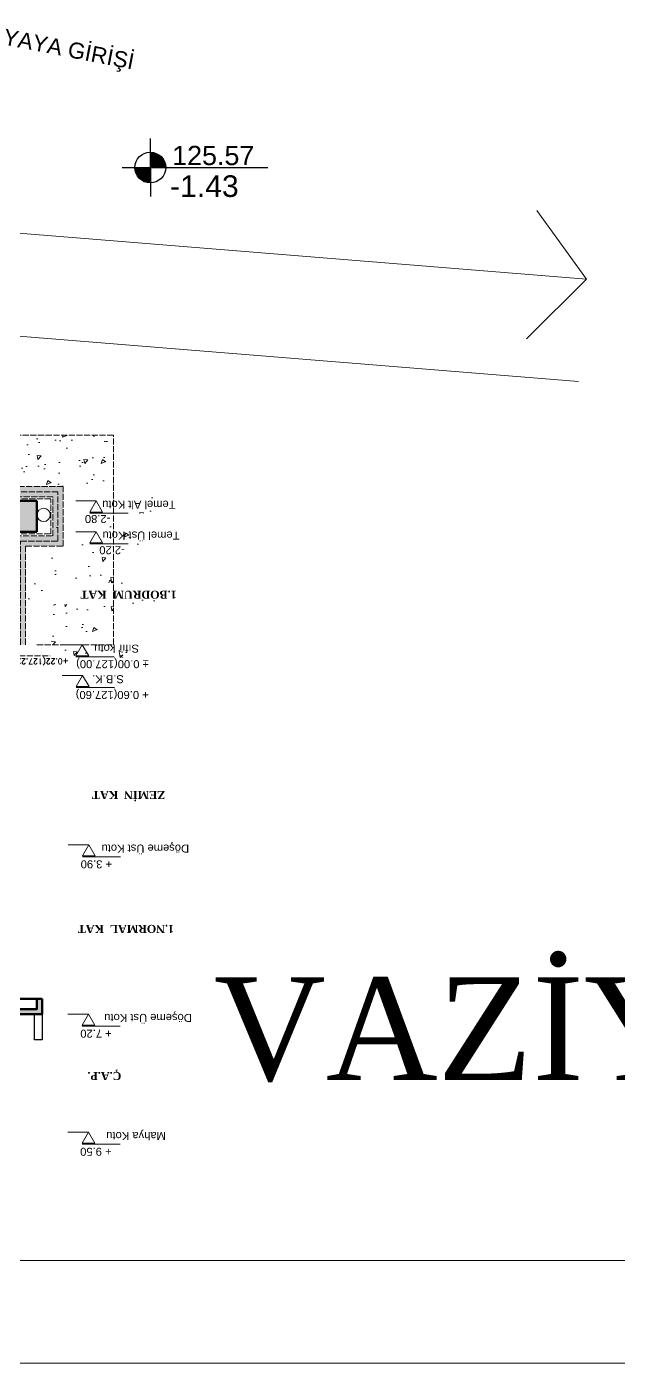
# Model space of a CAD drawing. Header units: millimetres. Extents: x 14753 to 45183, y 5640 to 19518.
# Drawn here: x 16993 to 17281, y 15623 to 16274 of the extents above; entities that cross this region are included whole.
import ezdxf

# ---------------------------------------------------------------- set-up
doc = ezdxf.new("R2010")
doc.units = ezdxf.units.MM
doc.linetypes.add('ACAD_ISO02W100', pattern=[15, 12, -3])
doc.linetypes.add('DUZ', pattern=[0])
for name, color, linetype, lineweight in [('A Antet', 35, 'Continuous', 18), ('CERCEVE', 66, 'Continuous', 0), ('DETAY', 171, 'Continuous', 0), ('DUVAR_0.30_gkhn', 7, 'DUZ', 30), ('k ic olcu', 254, 'Continuous', 18), ('k kot', 31, 'Continuous', 20), ('k tarama', 252, 'Continuous', 9), ('kesiklii çizgi', 244, 'ACAD_ISO02W100', 5), ('Kolon', 30, 'Continuous', 50), ('NKOT', 1, 'Continuous', 0), ('YAZI', 1, 'Continuous', 0), ('YAZI_PARSEL_NO', 13, 'Continuous', 0)]:
    doc.layers.add(name, color=color, linetype=linetype, lineweight=lineweight)
doc.layers.add('KADAS', color=1, linetype='Continuous')
doc.styles.add('OLCU', font='romans.shx')
doc.styles.get("Standard").update_dxf_attribs({"font": 'arial.ttf'})

# ---------------------------------------------------------------- blocks, each defined once
blk = doc.blocks.new('GHFJ')
at = {"layer": 'KADAS', "ltscale": 50}
h = blk.add_hatch(color=6, dxfattribs=at)
h.dxf.hatch_style = 1
h.paths.add_polyline_path([(253583.5, 29982), (253613.5, 29982, 0.414936), (253583.5, 30012.1)])
h = blk.add_hatch(color=6, dxfattribs=at)
h.dxf.hatch_style = 1
h.paths.add_polyline_path([(253553.5, 29982.1, 0.414001), (253583.5, 29952.1), (253583.5, 29982)])
at = {"layer": 'KADAS', "color": 6, "ltscale": 50}
for p, q in [((253583.5, 30038.4), (253583.5, 29925.8)), ((253528.5, 29982.1), (253813, 29981.8))]:
    blk.add_line(p, q, dxfattribs=at)
blk.add_circle((253583.5, 29982.1), 30, dxfattribs=at)
blk = doc.blocks.new('kot1')
for p, q in [((578788.5, 90039.1), (578863, 90039.1)), ((578801, 90015.5), (578761, 90015.5))]:
    blk.add_line(p, q)
blk.add_lwpolyline([(578813.5, 90037.1), (578788.5, 90037.1), (578801, 90015.5)], close=True)
blk = doc.blocks.new('H')
at = {"layer": 'YAZI', "xscale": -1}
for p in [(971405.6, 4462718.1), (971405.6, 4462488.2), (971404.9, 4462158.2), (971417, 4461828.2), (971417.6, 4461768.2), (971390.5, 4461548.2), (971390.5, 4461488.2)]:
    blk.add_blockref('kot1', p, dxfattribs=at)
at = {"layer": 'YAZI'}
for s, p in [('+ 9.50', (392559.6, 4552764, 574.2)), ('Mahya Kotu', (392453.7, 4552733.3, 574.2)), ('+ 7.20', (392559.3, 4552533.9, 574.2)), ('Döşeme Üst Kotu', (392403.1, 4552503.2, 574.2)), ('+ 3.90', (392558.6, 4552203.9, 574.2)), ('Döşeme Üst Kotu', (392408.4, 4552173.2, 574.2)), ('+ 0.60(127.60)', (392487.1, 4551873.9, 574.2)), ('S.B.K.', (392535.7, 4551843.2, 574.2)), ('± 0.00(127.00)', (392487.1, 4551813.9, 574.2)), ('Sıfır kotu', (392506.1, 4551783.6, 574.2)), ('-2.20', (392533.8, 4551591.9, 574.2)), ('Temel Üst Kotu', (392427.2, 4551563.2, 574.2)), ('-2.80', (392561.9, 4551531, 459.4)), ('Temel Alt Kotu', (392434.9, 4551503.3, 459.4))]:
    blk.add_text(s, height=15.6, dxfattribs=at).set_placement(p)
at = {"layer": 'YAZI', "char_height": 15.6, "width": 230.85, "attachment_point": 2}
for s, insert in [('{\\fTimes New Roman|b1|i0|c162|p18;Ç.A.P.}', (392573.5, 4552632.1, 0)), ('{\\fTimes New Roman|b1|i0|c162|p18;1.NORMAL  KAT}', (392531.7, 4552345.4, 0)), ('{\\fTimes New Roman|b1|i0|c162|p18;ZEMİN  KAT}', (392526.5, 4552084.3, 0)), ('{\\fTimes New Roman|b1|i0|c162|p18;1.BODRUM  KAT}', (392526.5, 4551694.2, 0))]:
    blk.add_mtext(s, dxfattribs=dict(at, insert=insert))
blk = doc.blocks.new('a blok b-b kesit')
at = {"layer": 'k tarama'}
h = blk.add_hatch(dxfattribs=at)
h.set_pattern_fill('JIS_STN_2.5', color=256, scale=1.5)
h.paths.add_polyline_path([(391474, 4552492.9), (391544, 4552492.9), (391544, 4552472.9), (391559, 4552472.9), (391559, 4552492.9), (391629, 4552492.9), (391629, 4552472.9), (391644, 4552472.9), (391644, 4552492.9), (391714, 4552492.9), (391714, 4552472.9), (391729, 4552472.9), (391729, 4552492.9), (391799, 4552492.9), (391799, 4552472.9), (391814, 4552472.9), (391814, 4552492.9), (391884, 4552492.9), (391884, 4552472.9), (391899, 4552472.9), (391899, 4552492.9), (391969, 4552492.9), (391969, 4552472.9), (391984, 4552472.9), (391984, 4552492.9), (392054, 4552492.9), (392054, 4552472.9), (392069, 4552472.9), (392069, 4552492.9), (392139, 4552492.9), (392139, 4552472.9), (392150, 4552472.9), (392150, 4552502.9), (390954, 4552502.9), (390954, 4552472.9), (390964, 4552472.9), (390964, 4552492.9), (391034, 4552492.9), (391034, 4552472.9), (391049, 4552472.9), (391049, 4552492.9), (391119, 4552492.9), (391119, 4552472.9), (391134, 4552472.9), (391134, 4552492.9), (391204, 4552492.9), (391204, 4552472.9), (391219, 4552472.9), (391219, 4552492.9), (391289, 4552492.9), (391289, 4552472.9), (391304, 4552472.9), (391304, 4552492.9), (391374, 4552492.9), (391374, 4552472.9), (391389, 4552472.9), (391389, 4552492.9), (391459, 4552492.9), (391459, 4552472.9), (391474, 4552472.9)])
h.paths.add_polyline_path([(391474, 4552162.9), (391544, 4552162.9), (391544, 4552142.9), (391559, 4552142.9), (391559, 4552162.9), (391629, 4552162.9), (391629, 4552142.9), (391644, 4552142.9), (391644, 4552162.9), (391714, 4552162.9), (391714, 4552142.9), (391729, 4552142.9), (391729, 4552162.9), (391799, 4552162.9), (391799, 4552142.9), (391814, 4552142.9), (391814, 4552162.9), (391884, 4552162.9), (391884, 4552142.9), (391899, 4552142.9), (391899, 4552162.9), (391969, 4552162.9), (391969, 4552142.9), (391984, 4552142.9), (391984, 4552162.9), (392054, 4552162.9), (392054, 4552142.9), (392090, 4552142.9), (392090, 4552172.9), (391014, 4552172.9), (391014, 4552142.9), (391049, 4552142.9), (391049, 4552162.9), (391119, 4552162.9), (391119, 4552142.9), (391134, 4552142.9), (391134, 4552162.9), (391204, 4552162.9), (391204, 4552142.9), (391219, 4552142.9), (391219, 4552162.9), (391289, 4552162.9), (391289, 4552142.9), (391304, 4552142.9), (391304, 4552162.9), (391374, 4552162.9), (391374, 4552142.9), (391389, 4552142.9), (391389, 4552162.9), (391459, 4552162.9), (391459, 4552142.9), (391474, 4552142.9)])
h.paths.add_polyline_path([(391474, 4551832.9), (391544, 4551832.9), (391544, 4551812.9), (391559, 4551812.9), (391559, 4551832.9), (391629, 4551832.9), (391629, 4551812.9), (391644, 4551812.9), (391644, 4551832.9), (391714, 4551832.9), (391714, 4551812.9), (391729, 4551812.9), (391729, 4551832.9), (391799, 4551832.9), (391799, 4551812.9), (391814, 4551812.9), (391814, 4551832.9), (391884, 4551832.9), (391884, 4551812.9), (391899, 4551812.9), (391899, 4551832.9), (391969, 4551832.9), (391969, 4551812.9), (391984, 4551812.9), (391984, 4551832.9), (392054, 4551832.9), (392054, 4551812.9), (392065, 4551812.9), (392065, 4551562.9), (392090, 4551562.9), (392090, 4551842.9), (391014, 4551842.9), (391014, 4551562.9), (391039, 4551562.9), (391039, 4551812.9), (391049, 4551812.9), (391049, 4551832.9), (391119, 4551832.9), (391119, 4551812.9), (391134, 4551812.9), (391134, 4551832.9), (391204, 4551832.9), (391204, 4551812.9), (391219, 4551812.9), (391219, 4551832.9), (391289, 4551832.9), (391289, 4551812.9), (391304, 4551812.9), (391304, 4551832.9), (391374, 4551832.9), (391374, 4551812.9), (391389, 4551812.9), (391389, 4551832.9), (391459, 4551832.9), (391459, 4551812.9), (391474, 4551812.9)])
h.paths.add_polyline_path([(392140, 4551502.9), (392140, 4551562.9), (390964, 4551562.9), (390964, 4551502.9)])
h = blk.add_hatch(dxfattribs=at)
h.set_pattern_fill('AR-CONC', color=256, scale=0.5)
h.paths.add_polyline_path([(392289, 4551718.9), (392168, 4551718.9), (392168, 4551590.9), (392191, 4551590.9), (392191, 4551474.9), (390913, 4551474.9), (390913, 4551590.9), (390936, 4551590.9), (390936, 4551782.9), (390815, 4551782.9), (390815, 4551374.9), (392289, 4551374.9)])
h.paths.add_polyline_path([(390701.4, 4551662.7), (390986, 4551662.7), (390986, 4551704.4), (390701.4, 4551704.4)])
h.paths.add_polyline_path([(390862.8, 4551525.8), (390932.7, 4551525.8), (390932.7, 4551555.6), (390862.8, 4551555.6)], flags=16)
h.paths.add_polyline_path([(390711.4, 4551497), (390904, 4551497), (390904, 4551527.5), (390711.4, 4551527.5)])
h.paths.add_polyline_path([(390862.8, 4551585.8), (390932.7, 4551585.8), (390932.7, 4551615.6), (390862.8, 4551615.6)], flags=16)
h.paths.add_polyline_path([(390796.2, 4551777.3), (390916, 4551777.3), (390916, 4551807.9), (390796.2, 4551807.9)])
h.paths.add_polyline_path([(390716.3, 4551555.9), (390914, 4551555.9), (390914, 4551592.6), (390716.3, 4551592.6)])
h.paths.add_polyline_path([(392174.4, 4551652.7), (392414.2, 4551652.7), (392414.2, 4551694.4), (392174.4, 4551694.4)])
h.paths.add_polyline_path([(392203.2, 4551525.8), (392273.1, 4551525.8), (392273.1, 4551555.6), (392203.2, 4551555.6)], flags=16)
h.paths.add_polyline_path([(392231.2, 4551497), (392423.7, 4551497), (392423.7, 4551527.5), (392231.2, 4551527.5)])
h.paths.add_polyline_path([(392203.2, 4551585.8), (392273.1, 4551585.8), (392273.1, 4551615.6), (392203.2, 4551615.6)], flags=16)
h.paths.add_polyline_path([(392221.1, 4551555.9), (392418.9, 4551555.9), (392418.9, 4551592.6), (392221.1, 4551592.6)])
h = blk.add_hatch(dxfattribs=at)
h.set_pattern_fill('JIS_STN_2.5', color=256, scale=1.5)
h.paths.add_polyline_path([(392158, 4551718.9), (392148, 4551718.9), (392148, 4551570.9), (392171, 4551570.9), (392171, 4551494.9), (390933, 4551494.9), (390933, 4551570.9), (391006, 4551570.9), (391006, 4551782.9), (390996, 4551782.9), (390996, 4551580.9), (390923, 4551580.9), (390923, 4551484.9), (392181, 4551484.9), (392181, 4551580.9), (392158, 4551580.9)])
h.paths.add_polyline_path([(390862.8, 4551525.8), (390862.8, 4551555.6)])
h = blk.add_hatch(dxfattribs=at)
h.set_pattern_fill('GRAVEL', color=256)
h.paths.add_polyline_path([(392168, 4551718.9), (392158, 4551718.9), (392158, 4551580.9), (392181, 4551580.9), (392181, 4551484.9), (390923, 4551484.9), (390923, 4551580.9), (390996, 4551580.9), (390996, 4551782.9), (390986, 4551782.9), (390986, 4551590.9), (390913, 4551590.9), (390913, 4551474.9), (392191, 4551474.9), (392191, 4551590.9), (392168, 4551590.9)])
h.paths.add_polyline_path([(390913, 4551525.8), (390913, 4551555.6)], flags=17)
at = {"layer": 'DUVAR_0.30_gkhn'}
blk.add_lwpolyline([(390954, 4552502.9), (390954, 4552552.9), (390969, 4552552.9), (390969, 4552502.9)], dxfattribs=at)
at = {"layer": 'k tarama'}
blk.add_circle((390951, 4551530), 13, dxfattribs=at)
at = {"layer": 'kesiklii çizgi', "color": 251}
blk.add_lwpolyline([(392229.2, 4551748.9), (392090, 4551748.9), (391014, 4551804.9), (390938.3, 4551804.9)], dxfattribs=at)
at = {"layer": 'kesiklii çizgi'}
for points in [[(390964, 4551782.9), (390815, 4551782.9), (390815, 4551374.9), (392289, 4551374.9), (392289, 4551718.9), (392140, 4551718.9)], [(390986, 4551782.9), (390986, 4551590.9), (390913, 4551590.9), (390913, 4551474.9), (392191, 4551474.9), (392191, 4551590.9), (392168, 4551590.9), (392168, 4551718.9)], [(390996, 4551782.9), (390996, 4551580.9), (390923, 4551580.9), (390923, 4551484.9), (392181, 4551484.9), (392181, 4551580.9), (392158, 4551580.9), (392158, 4551718.9)], [(391006, 4551782.9), (391006, 4551570.9), (390933, 4551570.9), (390933, 4551494.9), (392171, 4551494.9), (392171, 4551570.9), (392148, 4551570.9), (392148, 4551718.9)], [(391010, 4551782.9), (391010, 4551566.9), (390937, 4551566.9), (390937, 4551498.9), (392167, 4551498.9), (392167, 4551566.9), (392144, 4551566.9), (392144, 4551718.9)]]:
    blk.add_lwpolyline(points, dxfattribs=at)
at = {"layer": 'Kolon'}
for p, q in [((390954, 4552502.9), (392150, 4552502.9)), ((390954, 4552472.9), (390954, 4552502.9)), ((390954, 4552472.9), (392150, 4552472.9)), ((390964, 4551562.9), (392140, 4551562.9)), ((390964, 4551502.9), (390964, 4551562.9)), ((390964, 4551502.9), (392140, 4551502.9))]:
    blk.add_line(p, q, dxfattribs=at)
blk.add_lwpolyline([(390964, 4552472.9), (390964, 4552492.9), (391034, 4552492.9), (391034, 4552472.9)], dxfattribs=at)
at = {"layer": 'k ic olcu'}
blk.add_blockref('H', (-1741.1, -0.8), dxfattribs=at)
at = {"layer": 'k kot', "style": 'OLCU'}
blk.add_text('+0.22(127.22)D.Z.K.', height=10.8, dxfattribs=at).set_placement((390902, 4551810))
blk = doc.blocks.new('vaziyet1')
at = {"layer": 'DETAY'}
for p, q in [((362344.5, 4538985.7), (362247.4, 4539119.4)), ((361120.4, 4539084.6), (362344.5, 4538985.7)), ((362344.5, 4538985.7), (362227.1, 4538869.2)), ((361104.3, 4538885.2), (362328.3, 4538786.3))]:
    blk.add_line(p, q, dxfattribs=at)
at = {"layer": 'k ic olcu', "rotation": 180}
blk.add_blockref('a blok b-b kesit', (752236.7, 9090056.1), dxfattribs=at)
at = {"layer": 'KADAS', "rotation": 0.1238215090595924}
blk.add_blockref('GHFJ', (107975.6, 4508672.9), dxfattribs=at)
at = {"layer": 'NKOT'}
blk.add_text('125.57', height=37.5, dxfattribs=at).set_placement((361536.4, 4539207.7, 12556.5))
at = {"layer": 'NKOT', "lineweight": 0}
blk.add_text('-1.43', height=42, dxfattribs=at).set_placement((361532.4, 4539145.7, 590.4))
at = {"layer": 'YAZI_PARSEL_NO', "color": 255, "lineweight": 0}
blk.add_text('YAYA GİRİŞİ', height=31.13, rotation=349.0183, dxfattribs=at).set_placement((361205.1, 4539443.1))

msp = doc.modelspace()

# ---------------------------------------------------------------- linework, layer by layer
at = {"layer": 'CERCEVE'}
msp.add_lwpolyline([(15693.89, 15622.61), (15696.34, 19512.61), (17976.94, 19512.61), (17976.94, 15622.61), (15693.89, 15622.61)], dxfattribs=at)
msp.add_lwpolyline([(15743.89, 15672.61), (15746.34, 19462.61), (17949.39, 19462.61), (17946.94, 15672.61)], close=True, dxfattribs=at)

# ---------------------------------------------------------------- block references
at = {"layer": 'k ic olcu', "xscale": 0.25, "yscale": 0.25, "zscale": 0.25}
msp.add_blockref('vaziyet1', (-73320.24, -1118595.62), dxfattribs=at)

# ---------------------------------------------------------------- texts
at = {"layer": 'A Antet', "color": 53, "insert": (17084.19, 15810.56, 0), "char_height": 50, "attachment_point": 1}
msp.add_mtext_dynamic_manual_height_columns('{\\fTimes New Roman|b0|i0|c162|p18;VAZİYET PLANI  Ö:1/200}', width=1691.4108, gutter_width=12.5, heights=[93.51], dxfattribs=at)

doc.saveas('drawing.dxf')
